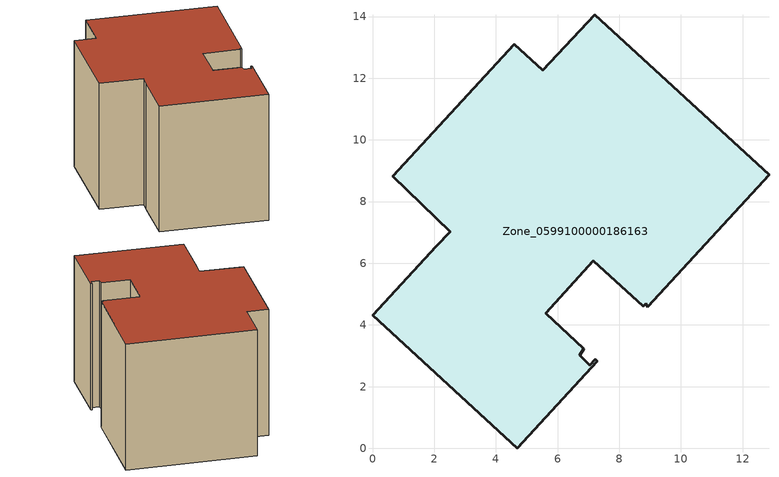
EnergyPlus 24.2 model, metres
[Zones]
Zone_0599100000186163
 floor ground (C_G): 0,4.31 2.06,6.55 2.52,7.03 0.66,8.81 4.59,13.1 5.52,12.25 7.2,14.06 12.85,8.87 8.92,4.59 8.86,4.69 8.78,4.61 7.16,6.08 5.61,4.38 6.85,3.23 6.71,3.02 7.05,2.7 7.22,2.89 7.29,2.83 4.69,0 z0
 wall outside (C_F): 2.52,7.03 2.06,6.55 0,4.31 4.69,0 7.29,2.83 7.22,2.89 7.05,2.7 6.71,3.02 6.85,3.23 5.61,4.38 7.16,6.08 8.78,4.61 8.86,4.69 8.92,4.59 12.85,8.87 7.2,14.06 5.52,12.25 4.59,13.1 0.66,8.81 2.52,7.03 z0:7.9
 roof outside (C_R): 2.06,6.55 0,4.31 4.69,0 7.29,2.83 7.22,2.89 7.05,2.7 6.71,3.02 6.85,3.23 5.61,4.38 7.16,6.08 8.78,4.61 8.86,4.69 8.92,4.59 12.85,8.87 7.2,14.06 5.52,12.25 4.59,13.1 0.66,8.81 2.52,7.03 z7.9
[BUILDING]
Pand.0599100000186163: North Axis=0; Terrain=City; Loads Convergence Tolerance Value=0.04; Temperature Convergence Tolerance Value=0.4; Solar Distribution=FullExterior; Maximum Number of Warmup Days=25; Minimum Number of Warmup Days=1
[Site:Location]
Rotterdam.The.Hague.AP_ZH_NLD Design_Conditions: Latitude=51.96; Longitude=4.45; Time Zone=1; Elevation=-4.5
[SITE:GROUNDTEMPERATURE:BUILDINGSURFACE]
18, 18, 18, 18, 18, 18, 18, 18, 18, 18, 18, 18
[MATERIAL] Thermal Absorptance=0.9; Solar Absorptance=0.7; Visible Absorptance=0.7
Name | Roughness | Thickness | Conductivity | Density | Specific Heat
G.TC.1975-1991 | MediumSmooth | 0.15 | 0.288461 | 540 | 1210
F.TC.1975-1991 | Rough | 0.3 | 0.230769 | 1920 | 840
R.TC.1975-1991 | MediumRough | 0.2 | 0.153846 | 1500 | 1000
[CONSTRUCTION]
C_G: G.TC.1975-1991
C_F: F.TC.1975-1991
C_R: R.TC.1975-1991
[ZONE]
Zone_0599100000186163: Type=1; Multiplier=1; Ceiling Height=Autocalculate; Volume=Autocalculate; Floor Area=autocalculate; Part of Total Floor Area=Yes
[ZONEINFILTRATION:DESIGNFLOWRATE]
Infil_Zone_0599100000186163: Zone or ZoneList or Space or SpaceList=Zone_0599100000186163; Schedule=AlwaysOn; Design Flow Rate Calculation Method=Flow/Area; Flow Rate per Floor Area=0.003; Constant Term Coefficient=1; Temperature Term Coefficient=0; Velocity Term Coefficient=0; Velocity Squared Term Coefficient=0
[HVACTEMPLATE:ZONE:IDEALLOADSAIRSYSTEM]
Zone_0599100000186163: Maximum Heating Supply Air Temperature=50; Minimum Cooling Supply Air Temperature=13; Maximum Heating Supply Air Humidity Ratio=0.0156; Minimum Cooling Supply Air Humidity Ratio=0.0077; Heating Limit=NoLimit; Cooling Limit=NoLimit; Dehumidification Control Type=ConstantSensibleHeatRatio; Cooling Sensible Heat Ratio=0.7; Dehumidification Setpoint=60; Humidification Control Type=None; Humidification Setpoint=30; Outdoor Air Method=None; Outdoor Air Flow Rate per Person=0.00944; Outdoor Air Flow Rate per Zone Floor Area=0; Outdoor Air Flow Rate per Zone=0; Demand Controlled Ventilation Type=None; Outdoor Air Economizer Type=NoEconomizer; Heat Recovery Type=None; Sensible Heat Recovery Effectiveness=0.7; Latent Heat Recovery Effectiveness=0.65
[ZONECONTROL:THERMOSTAT]
ThermostatControl_Zone_0599100000186163: Zone or ZoneList=Zone_0599100000186163; Control Type Schedule=DualSetpointControlType; Control 1=Thermostat_Zone_0599100000186163; Temperature Difference Between Cutout And Setpoint=0
[THERMOSTATSETPOINT:DUALSETPOINT]
Thermostat_Zone_0599100000186163: Heating Setpoint Temperature Schedule=HeatingSetpoint_Zone_0599100000186163; Cooling Setpoint Temperature Schedule=CoolingSetpoint_Zone_0599100000186163
[SCHEDULE:COMPACT]
HeatingSetpoint_Zone_0599100000186163: Through: 12/31, For: AllDays, Until: 24:00, 21
CoolingSetpoint_Zone_0599100000186163: Through: 12/31, For: AllDays, Until: 24:00, 24
DualSetpointControlType: Through: 12/31, For: AllDays, Until: 24:00, 4
AlwaysOn: Through: 12/31, For: AllDays, Until: 24:00, 1
